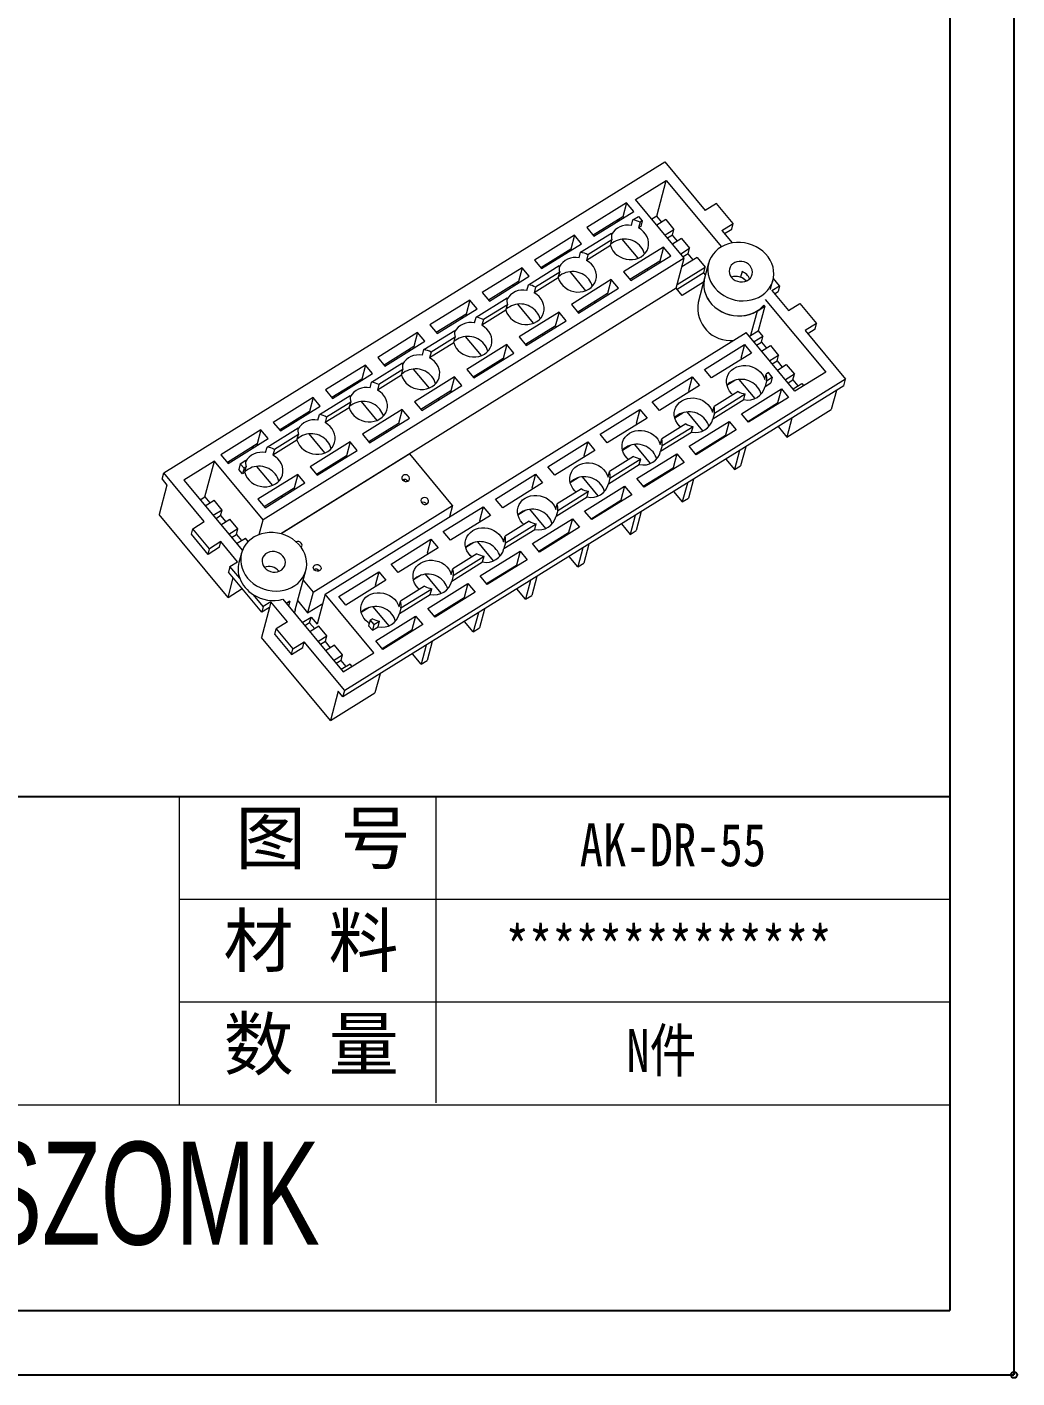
# Model space of a CAD drawing. Header units: inches. Extents: x 2660 to 3915, y 535 to 897.
# Drawn here: x 3851.6 to 3914.8, y 534.9 to 621 of the extents above; entities that cross this region are included whole.
import ezdxf

# ---------------------------------------------------------------- set-up
doc = ezdxf.new("R2010")
doc.units = ezdxf.units.IN
doc.layers.add('文字', color=81, linetype='Continuous')
doc.layers.add('粗实线', color=7, linetype='Continuous', lineweight=30)
doc.layers.add('细实线', color=3, linetype='Continuous', lineweight=9)
doc.styles.get("Standard").update_dxf_attribs({"font": 'txt', "bigfont": 'gbcbig.shx'})
doc.styles.add('宋体', font='', dxfattribs={"width": 0.8, "height": 3.5})
doc.styles.add('长仿宋', font='', dxfattribs={"width": 0.7, "height": 4})
doc.styles.get('宋体').set_extended_font_data('SimSun')
doc.styles.get('长仿宋').set_extended_font_data('SimSun')

msp = doc.modelspace()

# ---------------------------------------------------------------- linework, layer by layer
for p, q in [((3914.587, 707.087), (3914.587, 535.062)), ((3910.491, 702.991), (3910.491, 539.158)), ((3812.191, 571.924), (3910.491, 571.924)), ((3679.486, 539.158), (3910.491, 539.158)), ((3671.295, 535.062), (3914.587, 535.062))]:
    msp.add_line(p, q)
at = {"color": 7, "linetype": 'Continuous', "lineweight": 15}
for p, q in [((3860.366, 592.553), (3892.318, 612.387)), ((3892.318, 612.387), (3894.898, 609.285)), ((3890.452, 609.984), (3892.413, 611.201)), ((3891.803, 608.921), (3892.413, 611.201)), ((3892.413, 611.201), (3895.934, 606.968)), ((3889.886, 609.771), (3887.338, 608.189)), ((3889.886, 609.771), (3889.649, 608.883)), ((3890.342, 609.224), (3889.886, 609.771)), ((3893.564, 606.243), (3890.452, 609.984)), ((3895.624, 609.735), (3894.898, 609.285)), ((3896.686, 608.458), (3895.624, 609.735)), ((3889.649, 608.883), (3887.744, 607.701)), ((3887.794, 607.642), (3890.342, 609.224)), ((3889.698, 608.824), (3889.649, 608.883)), ((3890.284, 608.686), (3890.643, 608.908)), ((3890.643, 608.908), (3890.886, 608.616)), ((3891.803, 608.921), (3891.495, 608.73)), ((3892.124, 608.535), (3891.803, 608.921)), ((3887.338, 608.189), (3887.794, 607.642)), ((3889.364, 608.706), (3889.335, 608.599)), ((3890.188, 608.326), (3890.284, 608.686)), ((3890.745, 608.529), (3890.649, 608.169)), ((3890.79, 608.257), (3890.649, 608.169)), ((3890.886, 608.616), (3890.745, 608.529)), ((3890.886, 608.616), (3890.79, 608.257)), ((3892.385, 608.697), (3891.816, 608.344)), ((3892.333, 607.724), (3892.901, 608.077)), ((3892.385, 608.697), (3892.901, 608.077)), ((3892.805, 607.717), (3892.901, 608.077)), ((3895.961, 608.008), (3896.686, 608.458)), ((3895.961, 608.008), (3896.621, 607.214)), ((3896.126, 607.81), (3896.59, 608.098)), ((3896.59, 608.098), (3896.686, 608.458)), ((3886.554, 607.703), (3884.006, 606.121)), ((3884.461, 605.573), (3887.009, 607.155)), ((3886.554, 607.703), (3886.317, 606.815)), ((3887.009, 607.155), (3886.554, 607.703)), ((3886.952, 606.617), (3888.924, 607.841)), ((3888.949, 607.414), (3887.413, 606.461)), ((3888.853, 607.054), (3888.949, 607.414)), ((3890.618, 606.237), (3889.609, 607.45)), ((3892.805, 607.717), (3892.497, 607.526)), ((3893.126, 607.331), (3892.805, 607.717)), ((3893.387, 607.493), (3892.818, 607.14)), ((3893.387, 607.493), (3893.903, 606.873)), ((3893.564, 606.243), (3866.709, 589.572)), ((3886.317, 606.815), (3884.412, 605.632)), ((3886.032, 606.638), (3886.003, 606.53)), ((3886.366, 606.756), (3886.317, 606.815)), ((3886.856, 606.257), (3886.952, 606.617)), ((3888.853, 607.054), (3887.317, 606.101)), ((3887.413, 606.461), (3887.317, 606.101)), ((3892.239, 606.943), (3889.691, 605.361)), ((3890.147, 604.813), (3892.695, 606.395)), ((3892.239, 606.943), (3892.002, 606.055)), ((3892.695, 606.395), (3892.239, 606.943)), ((3893.051, 604.324), (3893.564, 606.243)), ((3893.335, 606.52), (3893.903, 606.873)), ((3894.389, 606.289), (3893.415, 605.684)), ((3893.807, 606.513), (3893.499, 606.322)), ((3893.807, 606.513), (3893.903, 606.873)), ((3894.128, 606.127), (3893.807, 606.513)), ((3894.389, 606.289), (3894.905, 605.668)), ((3883.222, 605.634), (3880.673, 604.052)), ((3883.222, 605.634), (3882.984, 604.746)), ((3883.677, 605.086), (3883.222, 605.634)), ((3883.62, 604.548), (3885.592, 605.773)), ((3884.006, 606.121), (3884.461, 605.573)), ((3887.285, 604.168), (3886.276, 605.382)), ((3892.002, 606.055), (3890.097, 604.873)), ((3891.238, 605.491), (3891.189, 605.55)), ((3892.051, 605.996), (3892.002, 606.055)), ((3893.113, 604.556), (3894.905, 605.668)), ((3894.809, 605.308), (3894.905, 605.668)), ((3895.116, 605.933), (3894.859, 604.973)), ((3897.246, 605.39), (3897.15, 605.031)), ((3882.984, 604.746), (3881.08, 603.564)), ((3881.129, 603.505), (3883.677, 605.086)), ((3882.699, 604.569), (3882.67, 604.462)), ((3883.033, 604.687), (3882.984, 604.746)), ((3883.523, 604.189), (3883.62, 604.548)), ((3885.52, 604.985), (3883.984, 604.032)), ((3885.616, 605.345), (3884.081, 604.392)), ((3885.52, 604.985), (3885.616, 605.345)), ((3888.907, 604.874), (3886.359, 603.292)), ((3888.907, 604.874), (3888.67, 603.986)), ((3889.363, 604.327), (3888.907, 604.874)), ((3889.691, 605.361), (3890.147, 604.813)), ((3894.809, 605.308), (3893.11, 604.253)), ((3894.789, 604.711), (3893.431, 603.868)), ((3894.859, 604.973), (3894.442, 603.413)), ((3894.915, 605.181), (3894.809, 605.308)), ((3899.061, 604.235), (3899.221, 604.835)), ((3899.639, 604.48), (3899.248, 604.95)), ((3893.051, 604.324), (3867.838, 588.672)), ((3880.287, 602.48), (3882.259, 603.704)), ((3880.673, 604.052), (3881.129, 603.505)), ((3884.081, 604.392), (3883.984, 604.032)), ((3888.67, 603.986), (3886.765, 602.804)), ((3886.814, 602.745), (3889.363, 604.327)), ((3888.719, 603.927), (3888.67, 603.986)), ((3893.431, 603.868), (3893.051, 604.324)), ((3899.149, 604.176), (3899.639, 604.48)), ((3899.149, 604.176), (3900.212, 602.898)), ((3899.314, 603.978), (3899.543, 604.12)), ((3899.639, 604.48), (3899.543, 604.12)), ((3879.889, 603.565), (3877.341, 601.983)), ((3877.796, 601.436), (3880.345, 603.018)), ((3879.889, 603.565), (3879.652, 602.677)), ((3880.345, 603.018), (3879.889, 603.565)), ((3882.188, 602.917), (3880.652, 601.963)), ((3882.284, 603.277), (3880.748, 602.323)), ((3882.188, 602.917), (3882.284, 603.277)), ((3883.953, 602.1), (3882.944, 603.313)), ((3885.575, 602.805), (3883.026, 601.224)), ((3885.575, 602.805), (3885.337, 601.918)), ((3886.03, 602.258), (3885.575, 602.805)), ((3886.359, 603.292), (3886.814, 602.745)), ((3887.906, 603.422), (3887.857, 603.482)), ((3898.202, 602.873), (3897.785, 601.313)), ((3898.202, 602.873), (3898.692, 603.177)), ((3898.692, 603.177), (3898.275, 601.617)), ((3898.635, 603.245), (3898.692, 603.177)), ((3898.731, 603.605), (3902.584, 598.975)), ((3900.212, 602.898), (3900.937, 603.348)), ((3900.937, 603.348), (3902, 602.071)), ((3877.341, 601.983), (3877.796, 601.436)), ((3879.652, 602.677), (3877.747, 601.495)), ((3879.367, 602.5), (3879.338, 602.393)), ((3879.701, 602.618), (3879.652, 602.677)), ((3880.191, 602.12), (3880.287, 602.48)), ((3880.748, 602.323), (3880.652, 601.963)), ((3883.482, 600.676), (3886.03, 602.258)), ((3902, 602.071), (3901.274, 601.621)), ((3901.903, 601.711), (3902, 602.071)), ((3870.656, 584.828), (3897.511, 601.499)), ((3876.557, 601.497), (3874.009, 599.915)), ((3876.557, 601.497), (3876.319, 600.609)), ((3877.012, 600.949), (3876.557, 601.497)), ((3876.955, 600.411), (3878.927, 601.635)), ((3878.952, 601.208), (3877.416, 600.255)), ((3878.855, 600.848), (3878.952, 601.208)), ((3880.621, 600.031), (3879.611, 601.244)), ((3883.026, 601.224), (3883.482, 600.676)), ((3885.337, 601.918), (3883.433, 600.735)), ((3884.574, 601.354), (3884.524, 601.413)), ((3885.387, 601.858), (3885.337, 601.918)), ((3900.624, 597.758), (3897.511, 601.499)), ((3897.705, 601.266), (3897.785, 601.313)), ((3897.785, 601.313), (3898.275, 601.617)), ((3898.579, 601.252), (3898.01, 600.899)), ((3898.275, 601.617), (3898.579, 601.252)), ((3898.483, 600.892), (3898.579, 601.252)), ((3901.274, 601.621), (3903.855, 598.519)), ((3901.903, 601.711), (3901.439, 601.423)), ((3876.319, 600.609), (3874.415, 599.426)), ((3874.464, 599.367), (3877.012, 600.949)), ((3876.034, 600.432), (3876.006, 600.324)), ((3876.369, 600.55), (3876.319, 600.609)), ((3876.859, 600.051), (3876.955, 600.411)), ((3878.855, 600.848), (3877.32, 599.895)), ((3877.416, 600.255), (3877.32, 599.895)), ((3882.242, 600.737), (3879.694, 599.155)), ((3882.242, 600.737), (3882.005, 599.849)), ((3882.698, 600.189), (3882.242, 600.737)), ((3894.853, 599.156), (3897.401, 600.738)), ((3897.401, 600.738), (3897.164, 599.851)), ((3897.401, 600.738), (3897.856, 600.191)), ((3898.175, 600.701), (3898.483, 600.892)), ((3898.483, 600.892), (3898.804, 600.506)), ((3898.496, 600.315), (3899.065, 600.668)), ((3899.065, 600.668), (3899.581, 600.048)), ((3873.225, 599.428), (3870.676, 597.846)), ((3873.225, 599.428), (3872.987, 598.54)), ((3873.68, 598.881), (3873.225, 599.428)), ((3873.622, 598.343), (3875.595, 599.567)), ((3874.009, 599.915), (3874.464, 599.367)), ((3882.005, 599.849), (3880.1, 598.667)), ((3880.149, 598.607), (3882.698, 600.189)), ((3881.241, 599.285), (3881.192, 599.344)), ((3882.054, 599.79), (3882.005, 599.849)), ((3897.856, 600.191), (3895.308, 598.609)), ((3897.164, 599.851), (3897.213, 599.791)), ((3899.581, 600.048), (3899.012, 599.695)), ((3899.177, 599.497), (3899.485, 599.688)), ((3899.485, 599.688), (3899.581, 600.048)), ((3899.485, 599.688), (3899.806, 599.302)), ((3899.498, 599.111), (3900.067, 599.464)), ((3900.067, 599.464), (3900.583, 598.843)), ((3872.987, 598.54), (3871.082, 597.358)), ((3871.132, 597.299), (3873.68, 598.881)), ((3903.855, 598.519), (3871.903, 578.684)), ((3873.036, 598.481), (3872.987, 598.54)), ((3875.523, 598.779), (3873.987, 597.826)), ((3875.619, 599.139), (3874.083, 598.186)), ((3875.523, 598.779), (3875.619, 599.139)), ((3876.279, 599.176), (3877.288, 597.962)), ((3878.91, 598.668), (3876.362, 597.086)), ((3878.91, 598.668), (3878.673, 597.78)), ((3879.365, 598.121), (3878.91, 598.668)), ((3879.694, 599.155), (3880.149, 598.607)), ((3891.52, 597.088), (3894.069, 598.67)), ((3894.069, 598.67), (3893.831, 597.782)), ((3894.069, 598.67), (3894.524, 598.122)), ((3895.308, 598.609), (3894.853, 599.156)), ((3897.047, 598.509), (3898.057, 597.295)), ((3898.695, 598.498), (3898.791, 598.858)), ((3898.932, 598.945), (3898.791, 598.858)), ((3898.816, 598.43), (3899.175, 598.653)), ((3899.175, 598.653), (3898.932, 598.945)), ((3899.175, 598.653), (3899.079, 598.293)), ((3900.583, 598.843), (3900.014, 598.491)), ((3900.179, 598.293), (3900.486, 598.484)), ((3900.486, 598.484), (3900.583, 598.843)), ((3900.486, 598.484), (3900.808, 598.098)), ((3902.584, 598.975), (3900.624, 597.758)), ((3903.746, 598.111), (3903.855, 598.519)), ((3870.676, 597.846), (3871.132, 597.299)), ((3903.746, 598.111), (3871.794, 578.276)), ((3872.702, 598.363), (3872.673, 598.256)), ((3873.526, 597.983), (3873.622, 598.343)), ((3874.083, 598.186), (3873.987, 597.826)), ((3878.673, 597.78), (3876.768, 596.598)), ((3876.817, 596.539), (3879.365, 598.121)), ((3878.722, 597.721), (3878.673, 597.78)), ((3894.524, 598.122), (3891.976, 596.54)), ((3893.831, 597.782), (3893.88, 597.723)), ((3896.995, 597.742), (3895.459, 596.789)), ((3896.283, 598.143), (3896.797, 598.462)), ((3897.206, 596.328), (3899.754, 597.91)), ((3898.816, 598.43), (3898.72, 598.07)), ((3898.72, 598.07), (3899.079, 598.293)), ((3899.754, 597.91), (3899.517, 597.022)), ((3899.754, 597.91), (3900.209, 597.362)), ((3900.5, 597.907), (3901.068, 598.26)), ((3901.068, 598.26), (3901.192, 598.111)), ((3903.265, 597.812), (3902.942, 596.604)), ((3869.892, 597.359), (3867.344, 595.777)), ((3867.799, 595.23), (3870.348, 596.812)), ((3869.892, 597.359), (3869.655, 596.472)), ((3870.348, 596.812), (3869.892, 597.359)), ((3870.29, 596.274), (3872.262, 597.498)), ((3872.287, 597.071), (3870.751, 596.117)), ((3872.191, 596.711), (3872.287, 597.071)), ((3872.947, 597.107), (3873.956, 595.894)), ((3876.362, 597.086), (3876.817, 596.539)), ((3877.86, 597.276), (3877.909, 597.217)), ((3891.976, 596.54), (3891.52, 597.088)), ((3895.363, 596.429), (3895.459, 596.789)), ((3895.387, 596.002), (3897.359, 597.226)), ((3895.484, 596.362), (3897.456, 597.586)), ((3897.359, 597.226), (3897.456, 597.586)), ((3897.612, 595.84), (3899.517, 597.022)), ((3900.209, 597.362), (3897.661, 595.781)), ((3899.517, 597.022), (3899.566, 596.963)), ((3869.655, 596.472), (3867.75, 595.289)), ((3869.37, 596.295), (3869.341, 596.187)), ((3869.704, 596.412), (3869.655, 596.472)), ((3870.194, 595.914), (3870.29, 596.274)), ((3872.191, 596.711), (3870.655, 595.757)), ((3870.751, 596.117), (3870.655, 595.757)), ((3875.578, 596.6), (3873.029, 595.018)), ((3873.485, 594.47), (3876.033, 596.052)), ((3875.578, 596.6), (3875.34, 595.712)), ((3876.033, 596.052), (3875.578, 596.6)), ((3888.188, 595.019), (3890.736, 596.601)), ((3891.192, 596.054), (3888.643, 594.472)), ((3890.736, 596.601), (3890.499, 595.713)), ((3890.736, 596.601), (3891.192, 596.054)), ((3892.951, 596.075), (3893.464, 596.394)), ((3893.715, 596.44), (3894.724, 595.227)), ((3895.484, 596.362), (3895.387, 596.002)), ((3897.661, 595.781), (3897.206, 596.328)), ((3898.704, 596.517), (3898.753, 596.458)), ((3900.099, 594.84), (3902.942, 596.604)), ((3900.422, 596.048), (3900.099, 594.84)), ((3866.56, 595.291), (3864.011, 593.709)), ((3866.56, 595.291), (3866.322, 594.403)), ((3867.015, 594.743), (3866.56, 595.291)), ((3866.958, 594.205), (3868.93, 595.429)), ((3867.344, 595.777), (3867.799, 595.23)), ((3869.614, 595.038), (3870.624, 593.825)), ((3875.34, 595.712), (3873.435, 594.529)), ((3874.527, 595.207), (3874.576, 595.148)), ((3875.389, 595.653), (3875.34, 595.712)), ((3890.499, 595.713), (3890.548, 595.654)), ((3892.055, 593.933), (3894.027, 595.157)), ((3893.662, 595.674), (3892.126, 594.72)), ((3892.151, 594.293), (3894.123, 595.517)), ((3893.873, 594.259), (3896.422, 595.841)), ((3894.027, 595.157), (3894.123, 595.517)), ((3896.877, 595.294), (3894.329, 593.712)), ((3896.422, 595.841), (3896.184, 594.953)), ((3896.422, 595.841), (3896.877, 595.294)), ((3899.547, 595.504), (3900.099, 594.84)), ((3866.322, 594.403), (3864.418, 593.221)), ((3864.467, 593.161), (3867.015, 594.743)), ((3866.037, 594.226), (3866.009, 594.118)), ((3866.372, 594.344), (3866.322, 594.403)), ((3866.861, 593.845), (3866.958, 594.205)), ((3868.858, 594.642), (3867.322, 593.689)), ((3868.955, 595.002), (3867.419, 594.049)), ((3868.858, 594.642), (3868.955, 595.002)), ((3872.245, 594.531), (3869.697, 592.949)), ((3872.245, 594.531), (3872.008, 593.643)), ((3872.701, 593.983), (3872.245, 594.531)), ((3873.029, 595.018), (3873.485, 594.47)), ((3884.856, 592.951), (3887.404, 594.532)), ((3887.404, 594.532), (3887.166, 593.645)), ((3887.404, 594.532), (3887.859, 593.985)), ((3888.643, 594.472), (3888.188, 595.019)), ((3889.618, 594.006), (3890.132, 594.325)), ((3890.382, 594.371), (3891.392, 593.158)), ((3892.03, 594.36), (3892.126, 594.72)), ((3892.151, 594.293), (3892.055, 593.933)), ((3894.329, 593.712), (3893.873, 594.259)), ((3894.28, 593.771), (3896.184, 594.953)), ((3895.371, 594.449), (3895.421, 594.39)), ((3896.184, 594.953), (3896.233, 594.894)), ((3897.482, 594.222), (3897.159, 593.014)), ((3863.597, 593.313), (3861.637, 592.096)), ((3862.988, 591.034), (3863.597, 593.313)), ((3866.709, 589.572), (3863.597, 593.313)), ((3864.011, 593.709), (3864.467, 593.161)), ((3865.239, 593.138), (3865.597, 593.361)), ((3867.419, 594.049), (3867.322, 593.689)), ((3876.056, 593.767), (3867.845, 588.67)), ((3872.008, 593.643), (3870.103, 592.461)), ((3870.152, 592.402), (3872.701, 593.983)), ((3872.057, 593.584), (3872.008, 593.643)), ((3878.788, 590.483), (3876.056, 593.767)), ((3887.859, 593.985), (3885.311, 592.403)), ((3887.166, 593.645), (3887.216, 593.585)), ((3890.33, 593.605), (3888.794, 592.652)), ((3888.819, 592.224), (3890.791, 593.449)), ((3890.541, 592.191), (3893.089, 593.773)), ((3890.695, 593.089), (3890.791, 593.449)), ((3893.089, 593.773), (3892.852, 592.885)), ((3893.089, 593.773), (3893.545, 593.225)), ((3896.214, 593.435), (3896.767, 592.771)), ((3897.09, 593.979), (3896.767, 592.771)), ((3860.257, 592.145), (3860.366, 592.553)), ((3862.947, 589.45), (3860.366, 592.553)), ((3865.239, 593.138), (3865.142, 592.778)), ((3865.385, 592.486), (3865.142, 592.778)), ((3865.482, 592.846), (3865.239, 593.138)), ((3865.482, 592.846), (3865.385, 592.486)), ((3865.526, 592.574), (3865.385, 592.486)), ((3865.622, 592.933), (3865.482, 592.846)), ((3865.526, 592.574), (3865.622, 592.933)), ((3866.282, 592.97), (3867.291, 591.756)), ((3868.913, 592.462), (3866.365, 590.88)), ((3868.913, 592.462), (3868.675, 591.574)), ((3869.368, 591.915), (3868.913, 592.462)), ((3869.697, 592.949), (3870.152, 592.402)), ((3871.195, 593.138), (3871.244, 593.079)), ((3881.523, 590.882), (3884.071, 592.464)), ((3884.071, 592.464), (3883.834, 591.576)), ((3884.071, 592.464), (3884.527, 591.916)), ((3885.311, 592.403), (3884.856, 592.951)), ((3888.698, 592.292), (3888.794, 592.652)), ((3888.723, 591.864), (3890.695, 593.089)), ((3890.947, 591.702), (3892.852, 592.885)), ((3893.545, 593.225), (3890.996, 591.643)), ((3892.852, 592.885), (3892.901, 592.826)), ((3896.767, 592.771), (3897.159, 593.014)), ((3860.56, 591.78), (3860.06, 589.908)), ((3860.257, 592.145), (3860.56, 591.78)), ((3861.637, 592.096), (3865.375, 587.603)), ((3866.82, 590.333), (3869.368, 591.915)), ((3875.714, 592.141), (3875.685, 592.033)), ((3884.527, 591.916), (3881.979, 590.334)), ((3886.286, 591.937), (3886.8, 592.256)), ((3887.05, 592.303), (3888.059, 591.089)), ((3887.209, 590.122), (3889.757, 591.704)), ((3888.819, 592.224), (3888.723, 591.864)), ((3889.757, 591.704), (3889.519, 590.816)), ((3889.757, 591.704), (3890.212, 591.157)), ((3890.996, 591.643), (3890.541, 592.191)), ((3892.039, 592.38), (3892.088, 592.321)), ((3893.758, 591.91), (3893.435, 590.702)), ((3894.15, 592.154), (3893.827, 590.946)), ((3862.68, 590.843), (3862.988, 591.034)), ((3862.988, 591.034), (3863.309, 590.648)), ((3863.001, 590.457), (3863.57, 590.81)), ((3864.086, 590.189), (3863.57, 590.81)), ((3866.365, 590.88), (3866.82, 590.333)), ((3868.675, 591.574), (3866.771, 590.392)), ((3867.862, 591.07), (3867.912, 591.011)), ((3868.725, 591.515), (3868.675, 591.574)), ((3881.979, 590.334), (3881.523, 590.882)), ((3883.834, 591.576), (3883.883, 591.517)), ((3885.39, 589.796), (3887.362, 591.02)), ((3886.998, 591.536), (3885.462, 590.583)), ((3885.487, 590.156), (3887.459, 591.38)), ((3887.362, 591.02), (3887.459, 591.38)), ((3887.615, 589.634), (3889.519, 590.816)), ((3890.212, 591.157), (3887.664, 589.575)), ((3889.519, 590.816), (3889.569, 590.757)), ((3892.882, 591.367), (3893.435, 590.702)), ((3893.435, 590.702), (3893.827, 590.946)), ((3864.462, 584.616), (3860.06, 589.908)), ((3864.086, 590.189), (3863.517, 589.836)), ((3863.99, 589.829), (3864.086, 590.189)), ((3869.889, 584.958), (3878.788, 590.483)), ((3878.191, 588.813), (3880.739, 590.395)), ((3878.788, 590.483), (3878.594, 589.755)), ((3880.739, 590.395), (3880.502, 589.507)), ((3880.739, 590.395), (3881.194, 589.848)), ((3883.467, 590.188), (3882.953, 589.869)), ((3884.727, 589.021), (3883.718, 590.234)), ((3885.365, 590.223), (3885.462, 590.583)), ((3885.487, 590.156), (3885.39, 589.796)), ((3887.664, 589.575), (3887.209, 590.122)), ((3888.707, 590.312), (3888.756, 590.252)), ((3890.817, 590.085), (3890.494, 588.877)), ((3862.221, 589), (3862.947, 589.45)), ((3863.682, 589.638), (3863.99, 589.829)), ((3863.99, 589.829), (3864.311, 589.443)), ((3864.003, 589.252), (3864.572, 589.605)), ((3865.088, 588.985), (3864.572, 589.605)), ((3866.454, 588.619), (3866.709, 589.572)), ((3881.194, 589.848), (3878.646, 588.266)), ((3880.502, 589.507), (3880.551, 589.448)), ((3883.665, 589.468), (3882.129, 588.514)), ((3882.154, 588.087), (3884.126, 589.311)), ((3883.876, 588.053), (3886.424, 589.635)), ((3884.03, 588.951), (3884.126, 589.311)), ((3886.88, 589.088), (3884.332, 587.506)), ((3886.424, 589.635), (3886.187, 588.748)), ((3886.424, 589.635), (3886.88, 589.088)), ((3889.55, 589.298), (3890.102, 588.634)), ((3890.425, 589.842), (3890.102, 588.634)), ((3862.125, 588.64), (3862.221, 589)), ((3863.188, 587.363), (3862.125, 588.64)), ((3863.284, 587.723), (3862.221, 589)), ((3864.009, 588.173), (3863.284, 587.723)), ((3863.913, 587.813), (3864.009, 588.173)), ((3865.072, 586.896), (3864.009, 588.173)), ((3865.088, 588.985), (3864.519, 588.632)), ((3864.684, 588.434), (3864.992, 588.625)), ((3864.992, 588.625), (3865.088, 588.985)), ((3864.992, 588.625), (3865.313, 588.239)), ((3865.005, 588.048), (3865.574, 588.401)), ((3865.756, 588.181), (3865.574, 588.401)), ((3874.858, 586.745), (3877.407, 588.327)), ((3877.407, 588.327), (3877.169, 587.439)), ((3877.407, 588.327), (3877.862, 587.779)), ((3878.646, 588.266), (3878.191, 588.813)), ((3881.395, 586.952), (3880.385, 588.165)), ((3882.033, 588.155), (3882.129, 588.514)), ((3882.058, 587.727), (3884.03, 588.951)), ((3884.282, 587.565), (3886.187, 588.748)), ((3885.423, 588.184), (3885.374, 588.243)), ((3886.187, 588.748), (3886.236, 588.688)), ((3890.102, 588.634), (3890.494, 588.877)), ((3863.913, 587.813), (3863.188, 587.363)), ((3863.188, 587.363), (3863.284, 587.723)), ((3865.32, 587.436), (3865.16, 586.837)), ((3877.862, 587.779), (3875.314, 586.197)), ((3877.169, 587.439), (3877.218, 587.38)), ((3880.333, 587.399), (3878.797, 586.446)), ((3880.135, 588.119), (3879.621, 587.8)), ((3880.544, 585.985), (3883.092, 587.567)), ((3882.154, 588.087), (3882.058, 587.727)), ((3883.092, 587.567), (3882.855, 586.679)), ((3883.092, 587.567), (3883.548, 587.019)), ((3884.332, 587.506), (3883.876, 588.053)), ((3887.093, 587.773), (3886.77, 586.565)), ((3887.485, 588.016), (3887.162, 586.809)), ((3864.582, 586.591), (3864.486, 586.232)), ((3864.582, 586.591), (3865.072, 586.896)), ((3865.209, 585.838), (3864.582, 586.591)), ((3875.314, 586.197), (3874.858, 586.745)), ((3878.701, 586.086), (3878.797, 586.446)), ((3878.726, 585.659), (3880.698, 586.883)), ((3878.822, 586.018), (3880.794, 587.243)), ((3880.698, 586.883), (3880.794, 587.243)), ((3880.95, 585.497), (3882.855, 586.679)), ((3883.548, 587.019), (3880.999, 585.437)), ((3882.855, 586.679), (3882.904, 586.62)), ((3886.77, 586.565), (3886.217, 587.229)), ((3886.77, 586.565), (3887.162, 586.809)), ((3864.462, 584.616), (3864.795, 585.86)), ((3866.611, 583.677), (3864.486, 586.232)), ((3868.752, 583.819), (3869.426, 586.338)), ((3869.259, 585.715), (3869.889, 584.958)), ((3870.265, 586.325), (3870.278, 586.308)), ((3871.526, 584.676), (3874.074, 586.258)), ((3874.53, 585.71), (3871.981, 584.129)), ((3874.074, 586.258), (3873.837, 585.37)), ((3874.074, 586.258), (3874.53, 585.71)), ((3876.802, 586.05), (3876.289, 585.731)), ((3878.062, 584.884), (3877.053, 586.097)), ((3878.822, 586.018), (3878.726, 585.659)), ((3880.999, 585.437), (3880.544, 585.985)), ((3882.091, 586.115), (3882.042, 586.174)), ((3883.761, 585.704), (3883.438, 584.496)), ((3884.153, 585.948), (3883.83, 584.74)), ((3864.462, 584.616), (3865.364, 585.176)), ((3866.707, 584.037), (3866.081, 584.79)), ((3869.889, 584.958), (3869.536, 583.638)), ((3870.656, 584.828), (3870.143, 582.908)), ((3873.769, 581.087), (3870.656, 584.828)), ((3873.837, 585.37), (3873.886, 585.311)), ((3875.393, 583.59), (3877.365, 584.814)), ((3877, 585.331), (3875.465, 584.377)), ((3875.489, 583.95), (3877.461, 585.174)), ((3877.211, 583.916), (3879.76, 585.498)), ((3877.365, 584.814), (3877.461, 585.174)), ((3880.215, 584.951), (3877.667, 583.369)), ((3879.76, 585.498), (3879.522, 584.61)), ((3879.76, 585.498), (3880.215, 584.951)), ((3883.438, 584.496), (3882.885, 585.161)), ((3883.438, 584.496), (3883.83, 584.74)), ((3867.101, 583.981), (3866.588, 582.061)), ((3866.707, 584.037), (3866.611, 583.677)), ((3867.101, 583.981), (3866.611, 583.677)), ((3867.197, 584.341), (3866.707, 584.037)), ((3867.197, 584.341), (3867.101, 583.981)), ((3868.26, 583.064), (3867.197, 584.341)), ((3867.956, 584.501), (3871.808, 579.87)), ((3868.407, 584.377), (3868.178, 584.234)), ((3868.906, 584.395), (3869.536, 583.638)), ((3869.536, 583.638), (3870.498, 584.236)), ((3871.981, 584.129), (3871.526, 584.676)), ((3873.47, 583.982), (3872.956, 583.663)), ((3874.73, 582.815), (3873.721, 584.028)), ((3875.368, 584.017), (3875.465, 584.377)), ((3875.489, 583.95), (3875.393, 583.59)), ((3877.667, 583.369), (3877.211, 583.916)), ((3877.618, 583.428), (3879.522, 584.61)), ((3878.759, 584.046), (3878.709, 584.106)), ((3879.522, 584.61), (3879.572, 584.551)), ((3880.82, 583.879), (3880.497, 582.671)), ((3868.26, 583.064), (3867.535, 582.613)), ((3869.195, 583.012), (3869.764, 583.365)), ((3869.667, 583.005), (3869.36, 582.814)), ((3869.667, 583.005), (3869.764, 583.365)), ((3869.988, 582.619), (3869.667, 583.005)), ((3869.764, 583.365), (3870.143, 582.908)), ((3873.527, 583.175), (3873.431, 582.815)), ((3873.668, 583.262), (3873.527, 583.175)), ((3873.527, 583.175), (3873.77, 582.883)), ((3873.77, 582.883), (3874.129, 583.105)), ((3873.879, 581.848), (3876.427, 583.429)), ((3874.033, 582.745), (3874.129, 583.105)), ((3876.427, 583.429), (3876.19, 582.542)), ((3876.427, 583.429), (3876.883, 582.882)), ((3880.105, 582.428), (3879.552, 583.092)), ((3880.428, 583.636), (3880.105, 582.428)), ((3867.438, 582.253), (3867.535, 582.613)), ((3867.438, 582.253), (3868.501, 580.976)), ((3867.535, 582.613), (3868.597, 581.336)), ((3870.249, 582.781), (3869.681, 582.428)), ((3870.197, 581.807), (3870.766, 582.16)), ((3870.766, 582.16), (3870.249, 582.781)), ((3870.669, 581.8), (3870.766, 582.16)), ((3873.431, 582.815), (3873.674, 582.523)), ((3873.77, 582.883), (3873.674, 582.523)), ((3873.674, 582.523), (3874.033, 582.745)), ((3874.285, 581.359), (3876.19, 582.542)), ((3876.883, 582.882), (3874.334, 581.3)), ((3876.19, 582.542), (3876.239, 582.482)), ((3880.105, 582.428), (3880.497, 582.671)), ((3870.99, 576.77), (3866.588, 582.061)), ((3868.501, 580.976), (3869.226, 581.426)), ((3868.501, 580.976), (3868.597, 581.336)), ((3868.597, 581.336), (3869.323, 581.786)), ((3869.226, 581.426), (3869.323, 581.786)), ((3871.903, 578.684), (3869.323, 581.786)), ((3870.669, 581.8), (3870.362, 581.609)), ((3870.99, 581.414), (3870.669, 581.8)), ((3871.251, 581.576), (3870.683, 581.223)), ((3871.767, 580.956), (3871.251, 581.576)), ((3874.334, 581.3), (3873.879, 581.848)), ((3875.426, 581.978), (3875.377, 582.037)), ((3877.096, 581.567), (3876.773, 580.359)), ((3877.488, 581.811), (3877.165, 580.603)), ((3871.199, 580.603), (3871.767, 580.956)), ((3871.671, 580.596), (3871.364, 580.405)), ((3871.671, 580.596), (3871.767, 580.956)), ((3871.992, 580.21), (3871.671, 580.596)), ((3871.808, 579.87), (3873.769, 581.087)), ((3876.773, 580.359), (3876.22, 581.024)), ((3876.773, 580.359), (3877.165, 580.603)), ((3872.253, 580.372), (3871.685, 580.019)), ((3872.377, 580.223), (3872.253, 580.372)), ((3874.156, 579.742), (3873.832, 578.534)), ((3871.794, 578.276), (3871.903, 578.684)), ((3871.491, 578.641), (3870.99, 576.77)), ((3870.99, 576.77), (3873.832, 578.534)), ((3871.794, 578.276), (3871.491, 578.641))]:
    msp.add_line(p, q, dxfattribs=at)
at = {"color": 8, "linetype": 'Continuous', "lineweight": 15}
msp.add_line((3868.407, 584.377), (3868.322, 584.061), dxfattribs=at)
at = {"color": 7, "linetype": 'Continuous', "lineweight": 15, "flags": 128}
for points in [[(3888.853, 607.054), (3888.919, 606.879), (3889.016, 606.714), (3889.142, 606.564), (3889.292, 606.432), (3889.463, 606.322), (3889.65, 606.238), (3889.848, 606.181), (3890.052, 606.153), (3890.256, 606.155), (3890.454, 606.186), (3890.642, 606.247), (3890.814, 606.334), (3890.964, 606.447), (3891.09, 606.581), (3891.188, 606.733), (3891.255, 606.9), (3891.29, 607.075), (3891.29, 607.256), (3891.257, 607.436), (3891.192, 607.611), (3891.095, 607.776), (3890.97, 607.927), (3890.82, 608.059), (3890.649, 608.169)], [(3895.502, 604.349), (3895.674, 604.166), (3895.867, 604.002), (3896.081, 603.859), (3896.311, 603.738), (3896.554, 603.643), (3896.807, 603.574), (3897.064, 603.533), (3897.324, 603.519), (3897.581, 603.534), (3897.832, 603.577), (3898.073, 603.647), (3898.3, 603.744), (3898.51, 603.865), (3898.699, 604.009), (3898.866, 604.175), (3899.006, 604.358), (3899.119, 604.557), (3899.202, 604.769), (3899.255, 604.99), (3899.276, 605.217), (3899.264, 605.446), (3899.222, 605.675), (3899.148, 605.899), (3899.043, 606.115), (3898.911, 606.32), (3898.752, 606.511), (3898.569, 606.685), (3898.365, 606.839), (3898.143, 606.971), (3897.906, 607.079), (3897.658, 607.162), (3897.402, 607.217), (3897.143, 607.245), (3896.884, 607.244), (3896.63, 607.215), (3896.383, 607.158), (3896.149, 607.075), (3895.93, 606.966), (3895.73, 606.833), (3895.552, 606.677), (3895.398, 606.503), (3895.271, 606.311), (3895.173, 606.105), (3895.105, 605.888), (3895.068, 605.664), (3895.063, 605.435), (3895.09, 605.206), (3895.149, 604.979), (3895.238, 604.759), (3895.356, 604.548), (3895.502, 604.349)], [(3885.52, 604.985), (3885.586, 604.81), (3885.684, 604.646), (3885.809, 604.495), (3885.96, 604.363), (3886.131, 604.254), (3886.318, 604.169), (3886.516, 604.112), (3886.72, 604.084), (3886.924, 604.086), (3887.122, 604.118), (3887.31, 604.178), (3887.481, 604.266), (3887.632, 604.378), (3887.758, 604.512), (3887.856, 604.665), (3887.923, 604.831), (3887.957, 605.007), (3887.958, 605.187), (3887.925, 605.368), (3887.859, 605.543), (3887.762, 605.708), (3887.637, 605.858), (3887.488, 605.991), (3887.317, 606.101)], [(3896.58, 605.018), (3896.688, 604.913), (3896.817, 604.827), (3896.96, 604.766), (3897.114, 604.732), (3897.269, 604.727), (3897.42, 604.75), (3897.56, 604.801), (3897.683, 604.877), (3897.783, 604.976), (3897.857, 605.092), (3897.901, 605.221), (3897.912, 605.357), (3897.891, 605.494), (3897.838, 605.627), (3897.757, 605.749), (3897.649, 605.854), (3897.521, 605.94), (3897.377, 606.001), (3897.224, 606.035), (3897.068, 606.04), (3896.917, 606.017), (3896.777, 605.966), (3896.654, 605.89), (3896.554, 605.791), (3896.48, 605.675), (3896.437, 605.546), (3896.425, 605.41), (3896.446, 605.273), (3896.499, 605.14), (3896.58, 605.018)], [(3894.859, 604.973), (3894.828, 604.83), (3894.805, 604.602), (3894.815, 604.37), (3894.857, 604.14), (3894.931, 603.913), (3895.035, 603.695), (3895.169, 603.488), (3895.329, 603.295), (3895.514, 603.12), (3895.72, 602.965), (3895.945, 602.832), (3896.184, 602.724), (3896.435, 602.642), (3896.693, 602.588), (3896.955, 602.562), (3897.216, 602.565), (3897.472, 602.596), (3897.72, 602.656), (3897.955, 602.742), (3898.174, 602.855), (3898.373, 602.992), (3898.55, 603.152), (3898.635, 603.245)], [(3894.859, 604.973), (3894.831, 604.846), (3894.806, 604.615), (3894.814, 604.382), (3894.855, 604.148), (3894.928, 603.919), (3895.033, 603.698), (3895.168, 603.489), (3895.33, 603.294), (3895.517, 603.117), (3895.726, 602.961), (3895.954, 602.827), (3896.196, 602.719), (3896.451, 602.638), (3896.712, 602.585), (3896.976, 602.561), (3897.24, 602.566), (3897.498, 602.601), (3897.747, 602.664), (3897.983, 602.755), (3898.202, 602.873)], [(3882.188, 602.917), (3882.254, 602.742), (3882.351, 602.577), (3882.477, 602.426), (3882.627, 602.295), (3882.798, 602.185), (3882.985, 602.101), (3883.184, 602.044), (3883.387, 602.016), (3883.591, 602.017), (3883.79, 602.049), (3883.977, 602.109), (3884.149, 602.197), (3884.3, 602.309), (3884.426, 602.444), (3884.524, 602.596), (3884.591, 602.762), (3884.625, 602.938), (3884.625, 603.119), (3884.592, 603.299), (3884.527, 603.474), (3884.43, 603.639), (3884.305, 603.79), (3884.155, 603.922), (3883.984, 604.032)], [(3878.855, 600.848), (3878.922, 600.673), (3879.019, 600.508), (3879.144, 600.358), (3879.295, 600.226), (3879.466, 600.116), (3879.653, 600.032), (3879.851, 599.975), (3880.055, 599.947), (3880.259, 599.949), (3880.457, 599.98), (3880.645, 600.041), (3880.816, 600.128), (3880.967, 600.241), (3881.093, 600.375), (3881.191, 600.527), (3881.258, 600.694), (3881.292, 600.87), (3881.293, 601.05), (3881.26, 601.23), (3881.194, 601.405), (3881.098, 601.57), (3880.973, 601.721), (3880.823, 601.853), (3880.652, 601.963)], [(3875.523, 598.779), (3875.589, 598.605), (3875.687, 598.44), (3875.812, 598.289), (3875.962, 598.157), (3876.133, 598.048), (3876.321, 597.963), (3876.519, 597.906), (3876.723, 597.878), (3876.927, 597.88), (3877.125, 597.912), (3877.312, 597.972), (3877.484, 598.06), (3877.635, 598.172), (3877.761, 598.306), (3877.859, 598.459), (3877.926, 598.625), (3877.96, 598.801), (3877.961, 598.981), (3877.928, 599.162), (3877.862, 599.337), (3877.765, 599.502), (3877.64, 599.652), (3877.49, 599.785), (3877.32, 599.895)], [(3896.668, 597.54), (3896.578, 597.625), (3896.453, 597.775), (3896.356, 597.941), (3896.29, 598.116), (3896.257, 598.296), (3896.258, 598.476), (3896.292, 598.652), (3896.359, 598.818), (3896.457, 598.971), (3896.583, 599.105), (3896.734, 599.217), (3896.906, 599.305), (3897.093, 599.366), (3897.291, 599.397), (3897.495, 599.399), (3897.699, 599.371), (3897.897, 599.314), (3898.085, 599.229), (3898.256, 599.12), (3898.406, 598.988), (3898.531, 598.838), (3898.629, 598.673), (3898.695, 598.498), (3898.695, 598.498)], [(3872.191, 596.711), (3872.257, 596.536), (3872.354, 596.371), (3872.48, 596.221), (3872.63, 596.089), (3872.801, 595.979), (3872.988, 595.895), (3873.187, 595.838), (3873.39, 595.81), (3873.594, 595.811), (3873.793, 595.843), (3873.98, 595.903), (3874.152, 595.991), (3874.302, 596.104), (3874.429, 596.238), (3874.526, 596.39), (3874.593, 596.556), (3874.628, 596.732), (3874.628, 596.913), (3874.595, 597.093), (3874.53, 597.268), (3874.433, 597.433), (3874.308, 597.584), (3874.158, 597.716), (3873.987, 597.826)], [(3893.336, 595.471), (3893.245, 595.556), (3893.12, 595.707), (3893.024, 595.872), (3892.958, 596.047), (3892.925, 596.227), (3892.926, 596.408), (3892.96, 596.583), (3893.027, 596.75), (3893.125, 596.902), (3893.251, 597.036), (3893.402, 597.149), (3893.573, 597.236), (3893.761, 597.297), (3893.959, 597.328), (3894.163, 597.33), (3894.367, 597.302), (3894.565, 597.245), (3894.752, 597.161), (3894.923, 597.051), (3895.074, 596.919), (3895.199, 596.769), (3895.296, 596.604), (3895.363, 596.429), (3895.363, 596.429)], [(3868.858, 594.642), (3868.925, 594.467), (3869.022, 594.302), (3869.147, 594.152), (3869.298, 594.02), (3869.469, 593.91), (3869.656, 593.826), (3869.854, 593.769), (3870.058, 593.741), (3870.262, 593.743), (3870.46, 593.774), (3870.648, 593.835), (3870.819, 593.922), (3870.97, 594.035), (3871.096, 594.169), (3871.194, 594.322), (3871.261, 594.488), (3871.295, 594.664), (3871.296, 594.844), (3871.263, 595.024), (3871.197, 595.199), (3871.101, 595.364), (3870.976, 595.515), (3870.826, 595.647), (3870.655, 595.757)], [(3890.004, 593.403), (3889.913, 593.487), (3889.788, 593.638), (3889.691, 593.803), (3889.626, 593.978), (3889.593, 594.159), (3889.593, 594.339), (3889.628, 594.515), (3889.695, 594.681), (3889.792, 594.833), (3889.918, 594.968), (3890.069, 595.08), (3890.241, 595.168), (3890.428, 595.228), (3890.627, 595.26), (3890.831, 595.262), (3891.034, 595.234), (3891.233, 595.177), (3891.42, 595.092), (3891.591, 594.982), (3891.741, 594.851), (3891.867, 594.7), (3891.964, 594.535), (3892.03, 594.36), (3892.03, 594.36)], [(3865.526, 592.574), (3865.592, 592.399), (3865.689, 592.234), (3865.815, 592.083), (3865.965, 591.951), (3866.136, 591.842), (3866.324, 591.757), (3866.522, 591.7), (3866.726, 591.672), (3866.929, 591.674), (3867.128, 591.706), (3867.315, 591.766), (3867.487, 591.854), (3867.638, 591.966), (3867.764, 592.1), (3867.862, 592.253), (3867.929, 592.419), (3867.963, 592.595), (3867.964, 592.775), (3867.931, 592.956), (3867.865, 593.131), (3867.768, 593.296), (3867.643, 593.447), (3867.493, 593.579), (3867.322, 593.689)], [(3886.671, 591.334), (3886.581, 591.419), (3886.456, 591.569), (3886.359, 591.735), (3886.293, 591.91), (3886.26, 592.09), (3886.261, 592.27), (3886.295, 592.446), (3886.362, 592.612), (3886.46, 592.765), (3886.586, 592.899), (3886.737, 593.012), (3886.908, 593.099), (3887.096, 593.16), (3887.294, 593.191), (3887.498, 593.193), (3887.702, 593.165), (3887.9, 593.108), (3888.087, 593.023), (3888.259, 592.914), (3888.409, 592.782), (3888.534, 592.632), (3888.632, 592.467), (3888.698, 592.292), (3888.698, 592.292)], [(3875.599, 592.1), (3875.667, 592.043), (3875.753, 592.009), (3875.844, 592.004), (3875.928, 592.029), (3875.995, 592.08), (3876.035, 592.15), (3876.042, 592.229), (3876.016, 592.308), (3875.96, 592.375), (3875.882, 592.422), (3875.792, 592.441), (3875.703, 592.431), (3875.626, 592.392), (3875.572, 592.331), (3875.548, 592.255), (3875.558, 592.174), (3875.599, 592.1)], [(3876.814, 590.64), (3876.882, 590.583), (3876.967, 590.549), (3877.058, 590.545), (3877.143, 590.569), (3877.209, 590.62), (3877.249, 590.69), (3877.256, 590.77), (3877.23, 590.848), (3877.175, 590.915), (3877.097, 590.962), (3877.007, 590.981), (3876.917, 590.971), (3876.841, 590.933), (3876.787, 590.871), (3876.763, 590.795), (3876.772, 590.715), (3876.814, 590.64)], [(3883.339, 589.265), (3883.248, 589.35), (3883.123, 589.501), (3883.027, 589.666), (3882.961, 589.841), (3882.928, 590.021), (3882.928, 590.202), (3882.963, 590.377), (3883.03, 590.544), (3883.128, 590.696), (3883.254, 590.83), (3883.405, 590.943), (3883.576, 591.031), (3883.764, 591.091), (3883.962, 591.122), (3884.166, 591.124), (3884.37, 591.096), (3884.568, 591.039), (3884.755, 590.955), (3884.926, 590.845), (3885.076, 590.713), (3885.202, 590.563), (3885.299, 590.398), (3885.365, 590.223), (3885.365, 590.223)], [(3880.007, 587.197), (3879.916, 587.282), (3879.791, 587.432), (3879.694, 587.597), (3879.628, 587.772), (3879.595, 587.953), (3879.596, 588.133), (3879.63, 588.309), (3879.697, 588.475), (3879.795, 588.628), (3879.921, 588.762), (3880.072, 588.874), (3880.244, 588.962), (3880.431, 589.022), (3880.63, 589.054), (3880.833, 589.056), (3881.037, 589.028), (3881.235, 588.971), (3881.423, 588.886), (3881.594, 588.777), (3881.744, 588.645), (3881.87, 588.494), (3881.967, 588.329), (3882.033, 588.155), (3882.033, 588.155)], [(3865.707, 585.853), (3865.878, 585.67), (3866.072, 585.506), (3866.286, 585.363), (3866.516, 585.242), (3866.759, 585.147), (3867.011, 585.078), (3867.269, 585.037), (3867.529, 585.023), (3867.786, 585.038), (3868.036, 585.081), (3868.277, 585.151), (3868.504, 585.248), (3868.714, 585.369), (3868.904, 585.513), (3869.07, 585.679), (3869.211, 585.862), (3869.324, 586.061), (3869.407, 586.273), (3869.459, 586.494), (3869.48, 586.721), (3869.469, 586.95), (3869.426, 587.179), (3869.352, 587.403), (3869.248, 587.619), (3869.116, 587.824), (3868.957, 588.015), (3868.774, 588.189), (3868.57, 588.343), (3868.348, 588.475), (3868.111, 588.583), (3867.862, 588.666), (3867.607, 588.721), (3867.348, 588.749), (3867.089, 588.748), (3866.834, 588.719), (3866.588, 588.662), (3866.354, 588.579), (3866.135, 588.47), (3865.935, 588.336), (3865.756, 588.181), (3865.602, 588.007), (3865.475, 587.815), (3865.377, 587.609), (3865.309, 587.392), (3865.273, 587.168), (3865.268, 586.939), (3865.295, 586.71), (3865.353, 586.483), (3865.443, 586.263), (3865.561, 586.052), (3865.707, 585.853)], [(3866.785, 586.522), (3866.893, 586.417), (3867.021, 586.331), (3867.165, 586.27), (3867.318, 586.236), (3867.474, 586.231), (3867.625, 586.254), (3867.765, 586.305), (3867.888, 586.381), (3867.988, 586.48), (3868.062, 586.596), (3868.105, 586.725), (3868.117, 586.861), (3868.096, 586.998), (3868.043, 587.131), (3867.961, 587.253), (3867.854, 587.358), (3867.725, 587.444), (3867.581, 587.505), (3867.428, 587.539), (3867.273, 587.544), (3867.122, 587.521), (3866.982, 587.47), (3866.859, 587.394), (3866.758, 587.295), (3866.685, 587.179), (3866.641, 587.05), (3866.63, 586.914), (3866.651, 586.777), (3866.703, 586.644), (3866.785, 586.522)], [(3870.345, 586.625), (3870.387, 586.551), (3870.396, 586.47), (3870.372, 586.394), (3870.318, 586.333), (3870.241, 586.294), (3870.152, 586.284), (3870.062, 586.304), (3869.984, 586.35), (3869.928, 586.417), (3869.902, 586.496), (3869.91, 586.575), (3869.949, 586.645), (3870.016, 586.696), (3870.101, 586.721), (3870.192, 586.716), (3870.277, 586.683), (3870.345, 586.625)], [(3876.674, 585.128), (3876.583, 585.213), (3876.458, 585.364), (3876.362, 585.529), (3876.296, 585.704), (3876.263, 585.884), (3876.264, 586.064), (3876.298, 586.24), (3876.365, 586.407), (3876.463, 586.559), (3876.589, 586.693), (3876.74, 586.806), (3876.911, 586.893), (3877.099, 586.954), (3877.297, 586.985), (3877.501, 586.987), (3877.705, 586.959), (3877.903, 586.902), (3878.09, 586.818), (3878.261, 586.708), (3878.412, 586.576), (3878.537, 586.426), (3878.634, 586.261), (3878.701, 586.086), (3878.701, 586.086)], [(3873.471, 582.963), (3873.401, 583.012), (3873.251, 583.144), (3873.126, 583.295), (3873.029, 583.46), (3872.964, 583.635), (3872.931, 583.815), (3872.931, 583.996), (3872.966, 584.172), (3873.033, 584.338), (3873.13, 584.49), (3873.257, 584.625), (3873.407, 584.737), (3873.579, 584.825), (3873.766, 584.885), (3873.965, 584.917), (3874.169, 584.918), (3874.373, 584.89), (3874.571, 584.833), (3874.758, 584.749), (3874.929, 584.639), (3875.079, 584.507), (3875.205, 584.357), (3875.302, 584.192), (3875.368, 584.017), (3875.368, 584.017)], [(3868.752, 583.819), (3868.748, 583.804), (3868.686, 583.623)]]:
    msp.add_lwpolyline(points, dxfattribs=at)
msp.add_circle((3914.587, 535.062), 0.198)
at = {"color": 7, "linetype": 'Continuous', "lineweight": 15}
for centre, radius, start, end in [((3889.946, 607.167), 1.184, 78.19934, 150.79562), ((3890.061, 607.27), 1.433, 61.46229, 81.02012), ((3889.758, 606.114), 1.345, 39.36849, 131.22111), ((3889.891, 607.683), 0.98, 170.69942, 195.93721), ((3886.614, 605.099), 1.184, 78.19934, 150.79562), ((3886.728, 605.201), 1.433, 61.46229, 81.02012), ((3889.942, 606.245), 1.12, 13.72431, 40.19821), ((3886.425, 604.046), 1.345, 39.36849, 131.22111), ((3886.559, 605.614), 0.98, 170.69942, 195.93721), ((3897.011, 604.675), 0.753, 18.42708, 71.75488), ((3883.396, 603.133), 1.433, 61.46229, 81.02012), ((3886.609, 604.176), 1.12, 13.72431, 40.19821), ((3896.865, 604.248), 0.834, 40.43817, 110.8435), ((3896.884, 604.271), 0.805, 39.06533, 70.6547), ((3883.226, 603.546), 0.98, 170.69942, 195.93721), ((3883.281, 603.03), 1.184, 78.19934, 150.79562), ((3883.093, 601.977), 1.345, 39.36849, 131.22111), ((3883.277, 602.107), 1.12, 13.72431, 40.19821), ((3896.509, 603.084), 2.093, 170.94799, 275.49591), ((3879.949, 600.961), 1.184, 78.19934, 150.79562), ((3880.064, 601.064), 1.433, 61.46229, 81.02012), ((3879.761, 599.909), 1.345, 39.36849, 131.22111), ((3879.894, 601.477), 0.98, 170.69942, 195.93721), ((3876.731, 598.995), 1.433, 61.46229, 81.02012), ((3879.945, 600.039), 1.12, 13.72431, 40.19821), ((3876.561, 599.408), 0.98, 170.69942, 195.93721), ((3876.617, 598.893), 1.184, 78.19934, 150.79562), ((3876.428, 597.84), 1.345, 39.36849, 131.22111), ((3876.612, 597.97), 1.12, 13.72431, 40.19821), ((3897.198, 597.178), 1.34, 39.26792, 133.24001), ((3897.849, 598.589), 0.98, 350.69942, 15.93721), ((3873.284, 596.824), 1.184, 78.19934, 150.79562), ((3873.399, 596.927), 1.433, 61.46229, 81.02012), ((3897.679, 599.002), 1.433, 241.46229, 261.02012), ((3897.611, 598.338), 1.141, 257.25133, 346.41018), ((3897.38, 597.303), 1.12, 13.72431, 40.19821), ((3873.096, 595.771), 1.345, 39.36849, 131.22111), ((3873.229, 597.34), 0.98, 170.69942, 195.93721), ((3894.517, 596.52), 0.98, 350.69942, 15.93721), ((3869.952, 594.755), 1.184, 78.19934, 150.79562), ((3870.066, 594.858), 1.433, 61.46229, 81.02012), ((3873.28, 595.901), 1.12, 13.72431, 40.19821), ((3893.866, 595.109), 1.34, 39.26792, 133.24001), ((3894.279, 596.27), 1.141, 257.25133, 346.41018), ((3894.048, 595.234), 1.12, 13.72431, 40.19821), ((3869.763, 593.703), 1.345, 39.36849, 131.22111), ((3869.897, 595.271), 0.98, 170.69942, 195.93721), ((3894.347, 596.933), 1.433, 241.46229, 261.02012), ((3866.734, 592.79), 1.433, 61.46229, 81.02012), ((3869.948, 593.833), 1.12, 13.72431, 40.19821), ((3890.534, 593.04), 1.34, 39.26792, 133.24001), ((3891.184, 594.451), 0.98, 350.69942, 15.93721), ((3866.564, 593.202), 0.98, 170.69942, 195.93721), ((3866.619, 592.687), 1.184, 78.19934, 150.79562), ((3891.015, 594.864), 1.433, 241.46229, 261.02012), ((3890.946, 594.201), 1.141, 257.25133, 346.41018), ((3890.716, 593.166), 1.12, 13.72431, 40.19821), ((3866.431, 591.634), 1.345, 39.36849, 131.22111), ((3866.615, 591.764), 1.12, 13.72431, 40.19821), ((3887.852, 592.383), 0.98, 350.69942, 15.93721), ((3875.7, 591.867), 0.275, 35.58135, 114.4739), ((3887.201, 590.972), 1.34, 39.26792, 133.24001), ((3887.614, 592.132), 1.141, 257.25133, 346.41018), ((3887.383, 591.097), 1.12, 13.72431, 40.19821), ((3887.682, 592.796), 1.433, 241.46229, 261.02012), ((3876.915, 590.407), 0.275, 35.58135, 114.4739), ((3883.869, 588.903), 1.34, 39.26792, 133.24001), ((3884.52, 590.314), 0.98, 350.69942, 15.93721), ((3884.35, 590.727), 1.433, 241.46229, 261.02012), ((3884.282, 590.064), 1.141, 257.25133, 346.41018), ((3884.051, 589.028), 1.12, 13.72431, 40.19821), ((3868.919, 587.905), 0.278, 40.42914, 113.50923), ((3880.537, 586.834), 1.34, 39.26792, 133.24001), ((3881.187, 588.245), 0.98, 350.69942, 15.93721), ((3868.984, 587.951), 0.199, 315.41192, 42.32834), ((3881.018, 588.658), 1.433, 241.46229, 261.02012), ((3880.949, 587.995), 1.141, 257.25133, 346.41018), ((3880.719, 586.96), 1.12, 13.72431, 40.19821), ((3866.768, 586.415), 1.663, 165.29805, 200.28084), ((3867.07, 585.751), 0.834, 40.44289, 110.54874), ((3870.054, 586.145), 0.278, 40.41597, 114.10221), ((3877.855, 586.177), 0.98, 350.69942, 15.93721), ((3867.163, 586.577), 2.09, 200.71575, 238.79943), ((3877.204, 584.766), 1.34, 39.26792, 133.24001), ((3877.617, 585.927), 1.141, 257.25133, 346.41018), ((3877.386, 584.891), 1.12, 13.72431, 40.19821), ((3867.354, 586.823), 2.399, 237.93657, 284.53772), ((3877.685, 586.59), 1.433, 241.46229, 261.02012), ((3867.362, 586.063), 1.984, 293.89687, 301.78874), ((3873.872, 582.697), 1.34, 39.26792, 133.24001), ((3874.523, 584.108), 0.98, 350.69942, 15.93721), ((3874.353, 584.521), 1.433, 241.46229, 261.02012), ((3874.284, 583.858), 1.141, 257.25133, 346.41018), ((3874.054, 582.823), 1.12, 13.72431, 40.19821)]:
    msp.add_arc(centre, radius, start, end, dxfattribs=at)
at = {"layer": '细实线', "color": 7}
for p, q in [((3861.341, 571.924), (3861.341, 552.264)), ((3877.725, 571.924), (3877.725, 552.402)), ((3910.491, 565.371), (3861.341, 565.371)), ((3910.491, 558.818), (3861.341, 558.818)), ((3910.491, 552.264), (3763.041, 552.264))]:
    msp.add_line(p, q, dxfattribs=at)

# ---------------------------------------------------------------- texts
at = {"layer": '文字', "color": 0, "char_height": 2.4575, "width": 28.41146, "attachment_point": 1, "style": '宋体'}
for s, insert in [('{\\H1.111x;AK-DR-55}', (3886.894, 570.213)), ('{\\H1.111x;**************}', (3882.167, 563.659)), ('{\\H1.111x;N件}', (3889.866, 557.106))]:
    msp.add_mtext(s, dxfattribs=dict(at, insert=insert))
at = {"layer": '粗实线', "insert": (3848.504, 549.918), "char_height": 6.55333, "width": 73.48915, "attachment_point": 1, "style": '长仿宋'}
msp.add_mtext('{\\fSTXinwei|b0|i0|c134|p2;SZOMK}', dxfattribs=at)
at = {"layer": '细实线', "color": 7, "char_height": 3.27667, "attachment_point": 1}
for s, insert, width in [('{\\fSimSun|b0|i0|c134|p54;图 号}', (3864.944, 570.93), 16.38333), ('{\\fSimSun|b0|i0|c134|p54;材 料   }', (3864.168, 564.376), 16.38333), ('{\\fSimSun|b0|i0|c134|p54;数 量}', (3864.183, 557.791), 14.80439)]:
    msp.add_mtext(s, dxfattribs=dict(at, insert=insert, width=width))

doc.saveas('drawing.dxf')
